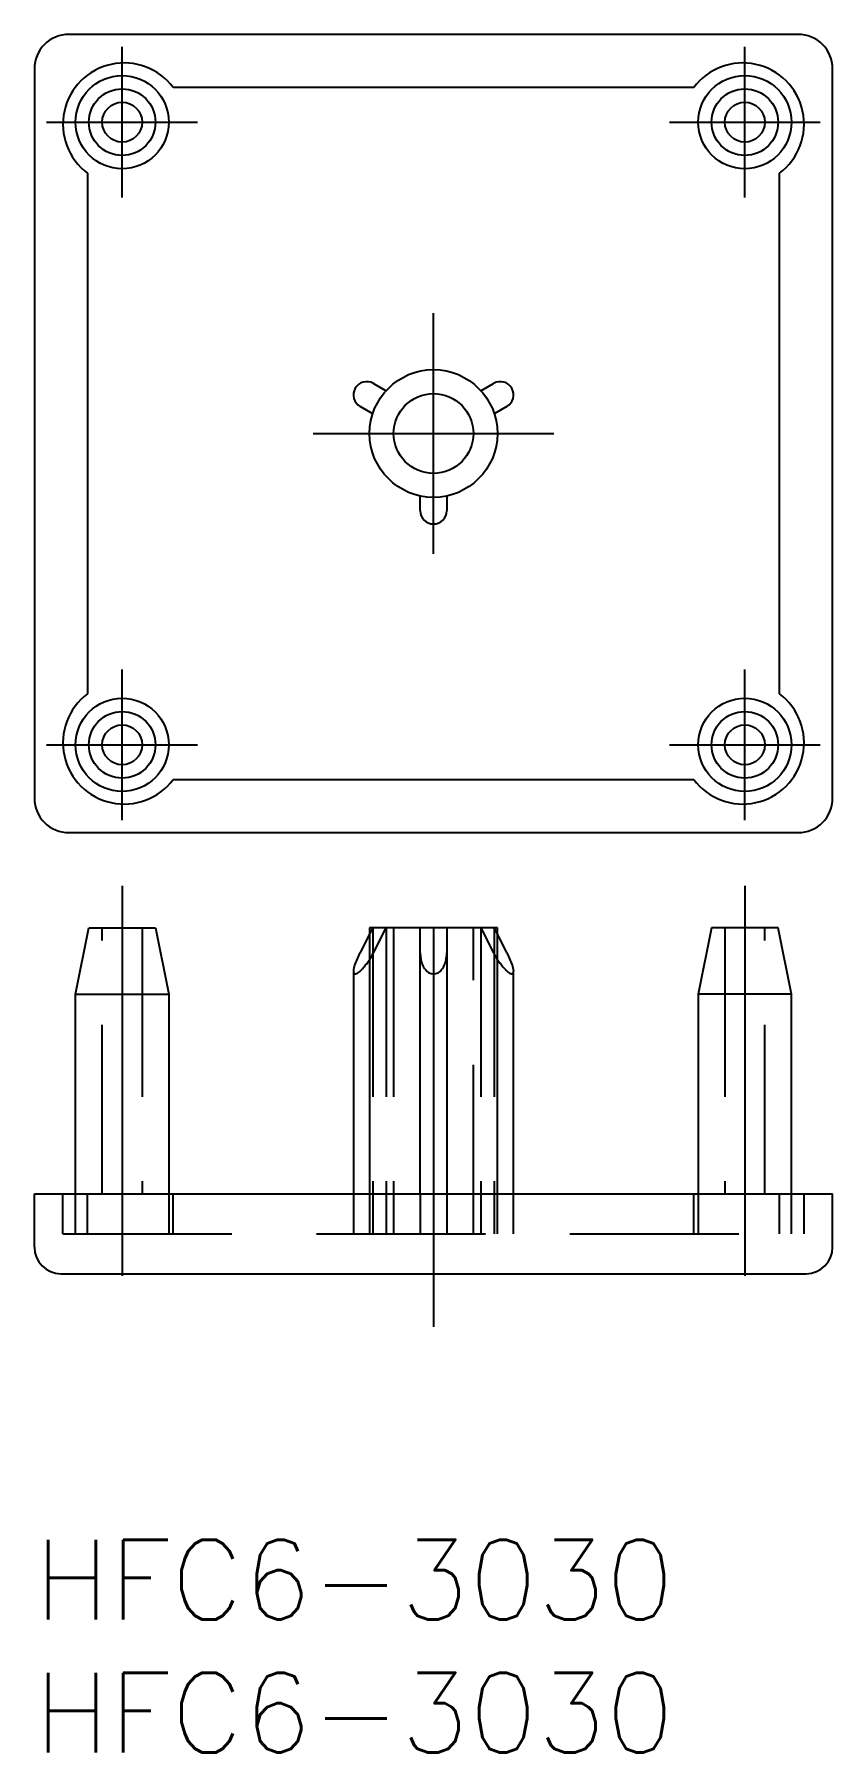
# Model space of a CAD drawing. Extents: x 0 to 30, y -8 to 56.6.
import ezdxf

# ---------------------------------------------------------------- set-up
doc = ezdxf.new("R2010")
doc.units = 0
doc.header["$LTSCALE"] = 0.5
doc.linetypes.add('CENTER', pattern=[50.8, 31.75, -6.35, 6.35, -6.35])
doc.linetypes.add('DASHED', pattern=[19.05, 12.7, -6.35])
for name, color, linetype in [('MSM_CENTER', 1, 'CENTER'), ('MSM_CONTINUOUS', 7, 'CONTINUOUS'), ('MSM_DASHED', 4, 'DASHED'), ('MSM_PART_NUMBER', 7, 'CONTINUOUS')]:
    doc.layers.add(name, color=color, linetype=linetype)
doc.styles.get("Standard").update_dxf_attribs({"font": 'txt.shx', "height": 3, "bigfont": 'bigfont.shx'})

# ---------------------------------------------------------------- blocks, each defined once
blk = doc.blocks.new('*U7')
at = {"layer": 'MSM_PART_NUMBER'}
blk.add_text('HFC6-3030', height=3, dxfattribs=at).set_placement((0, -3))
blk = doc.blocks.new('*U8')
at = {"layer": 'MSM_PART_NUMBER'}
blk.add_text('HFC6-3030', height=3, dxfattribs=at).set_placement((0, -8))

msp = doc.modelspace()

# ---------------------------------------------------------------- linework, layer by layer
at = {"layer": 'MSM_CENTER'}
for p, q in [((3.3, 50.438), (3.3, 56.112)), ((26.7, 50.438), (26.7, 56.112)), ((0.462, 53.275), (6.137, 53.275)), ((23.863, 53.275), (29.537, 53.275)), ((15, 37.055), (15, 46.095)), ((10.48, 41.575), (19.52, 41.575)), ((3.3, 27.038), (3.3, 32.712)), ((26.7, 27.038), (26.7, 32.712)), ((0.462, 29.875), (6.137, 29.875)), ((23.863, 29.875), (29.537, 29.875)), ((3.3, 24.575), (3.3, 9.925)), ((26.7, 24.575), (26.7, 9.925)), ((15, 23), (15, 8))]:
    msp.add_line(p, q, dxfattribs=at)
at = {"layer": 'MSM_CONTINUOUS'}
for p, q in [((28.7, 56.575), (1.3, 56.575)), ((0, 55.275), (0, 27.875)), ((30, 27.875), (30, 55.275)), ((24.781, 54.575), (5.219, 54.575)), ((2, 51.356), (2, 31.794)), ((28, 31.794), (28, 51.356)), ((12.739, 43.458), (13.217, 43.182)), ((16.783, 43.182), (17.261, 43.458)), ((12.717, 42.316), (12.239, 42.592)), ((17.761, 42.592), (17.283, 42.316)), ((14.5, 38.675), (14.5, 39.228)), ((15.5, 39.228), (15.5, 38.675)), ((5.219, 28.575), (24.781, 28.575)), ((1.3, 26.575), (28.7, 26.575)), ((1.55, 20.5), (2.05, 23)), ((2.05, 23), (4.55, 23)), ((4.55, 23), (5.05, 20.5)), ((12.6, 22.771), (12.239, 22.06)), ((17.4, 23), (12.6, 23)), ((12.6, 23), (12.6, 13)), ((14.5, 13), (14.5, 23)), ((15.5, 23), (15.5, 13)), ((17.4, 13), (17.4, 23)), ((17.761, 22.06), (17.4, 22.771)), ((25.45, 23), (24.95, 20.5)), ((27.95, 23), (25.45, 23)), ((28.45, 20.5), (27.95, 23)), ((11.989, 21.37), (11.989, 13)), ((18.011, 13), (18.011, 21.353)), ((1.55, 13), (1.55, 20.5)), ((1.55, 20.5), (5.05, 20.5)), ((5.05, 20.5), (5.05, 13)), ((24.95, 20.5), (24.95, 13)), ((28.45, 20.5), (24.95, 20.5)), ((28.45, 13), (28.45, 20.5)), ((0, 13), (30, 13)), ((0, 11), (0, 13)), ((30, 11), (30, 13)), ((1, 10), (29, 10))]:
    msp.add_line(p, q, dxfattribs=at)
for centre, radius in [((3.3, 53.275), 1.75), ((26.7, 53.275), 1.75), ((3.3, 53.275), 1.25), ((26.7, 53.275), 1.25), ((3.3, 53.275), 0.75), ((26.7, 53.275), 0.75), ((15, 41.575), 2.4), ((15, 41.575), 1.5), ((3.3, 29.875), 1.75), ((3.3, 29.875), 1.25), ((26.7, 29.875), 1.75), ((26.7, 29.875), 1.25), ((3.3, 29.875), 0.75), ((26.7, 29.875), 0.75)]:
    msp.add_circle(centre, radius, dxfattribs=at)
for centre, radius, start, end in [((1.3, 55.275), 1.3, 90, 180), ((28.7, 55.275), 1.3, 0, 90), ((3.375, 53.2), 2.3, 36.71436, 233.28564), ((26.625, 53.2), 2.3, 306.71436, 143.28564), ((12.49, 43.024), 0.5, 60.13074, 239.86926), ((17.51, 43.024), 0.5, 300.1301, 119.8699), ((15, 38.676), 0.5, 180.12998, 359.87002), ((3.375, 29.95), 2.3, 126.71436, 323.28564), ((26.625, 29.95), 2.3, 216.71436, 53.28564), ((1.3, 27.875), 1.3, 180, 270), ((28.7, 27.875), 1.3, 270, 0), ((15.721, 20.274), 3.914, 152.84645, 160.27956), ((15.822, 22.08), 1.322, 180.86614, 189.70015), ((14.179, 22.079), 1.322, 350.33518, 359.16919), ((14.281, 20.273), 3.914, 19.75577, 27.18888), ((12.808, 21.311), 0.822, 159.98763, 175.91384), ((15.343, 21.943), 0.828, 185.93736, 218.64075), ((15.001, 21.646), 0.376, 215.82829, 324.17171), ((14.658, 21.943), 0.828, 321.39457, 354.09797), ((17.193, 21.312), 0.822, 4.12148, 20.0477), ((1, 11), 1, 180, 270), ((29, 11), 1, 270, 0)]:
    msp.add_arc(centre, radius, start, end, dxfattribs=at)
at = {"layer": 'MSM_DASHED'}
for p, q in [((2.55, 13), (2.55, 23)), ((4.05, 23), (4.05, 13)), ((12.717, 23), (12.6, 22.771)), ((12.717, 23), (12.717, 11.5)), ((12.739, 22.06), (13.217, 23)), ((13.217, 23), (13.217, 11.5)), ((13.5, 23), (13.5, 11.5)), ((16.5, 11.5), (16.5, 23)), ((16.783, 23), (17.261, 22.06)), ((16.783, 23), (16.783, 11.5)), ((17.4, 22.771), (17.283, 23)), ((17.283, 23), (17.283, 11.5)), ((25.95, 23), (25.95, 13)), ((27.45, 13), (27.45, 23)), ((1.075, 11.5), (1.075, 13)), ((1.55, 11.5), (1.55, 13)), ((2, 11.5), (2, 13)), ((5.05, 13), (5.05, 11.5)), ((5.219, 11.5), (5.219, 13)), ((11.989, 13), (11.989, 11.5)), ((12.6, 13), (12.6, 11.5)), ((14.5, 13), (14.5, 11.5)), ((15.5, 13), (15.5, 11.5)), ((17.4, 11.5), (17.4, 13)), ((18.011, 11.5), (18.011, 13)), ((24.781, 11.5), (24.781, 13)), ((24.95, 13), (24.95, 11.5)), ((28, 11.5), (28, 13)), ((28.45, 11.5), (28.45, 13)), ((28.925, 11.5), (28.925, 13)), ((1.075, 11.5), (28.925, 11.5))]:
    msp.add_line(p, q, dxfattribs=at)
for centre, radius, start, end in [((10.22, 23.33), 2.821, 318.51119, 333.23584), ((19.78, 23.333), 2.821, 206.79948, 221.52414), ((12.17, 21.37), 0.181, 180.15886, 205.30193), ((11.71, 21.995), 0.82, 303.15838, 319.42252), ((18.291, 21.997), 0.82, 220.6128, 236.87695), ((17.96, 21.462), 0.192, 232.25307, 267.5474), ((17.831, 21.372), 0.181, 334.7334, 359.87647), ((12.052, 21.324), 0.0561, 214.24044, 266.85327), ((12.041, 21.46), 0.192, 272.48792, 307.78226), ((17.949, 21.326), 0.0561, 273.18206, 325.79488)]:
    msp.add_arc(centre, radius, start, end, dxfattribs=at)

# ---------------------------------------------------------------- block references
at = {"layer": 'MSM_CONTINUOUS'}
for name in ['*U7', '*U8']:
    msp.add_blockref(name, (0, 0), dxfattribs=at)

doc.saveas('drawing.dxf')
